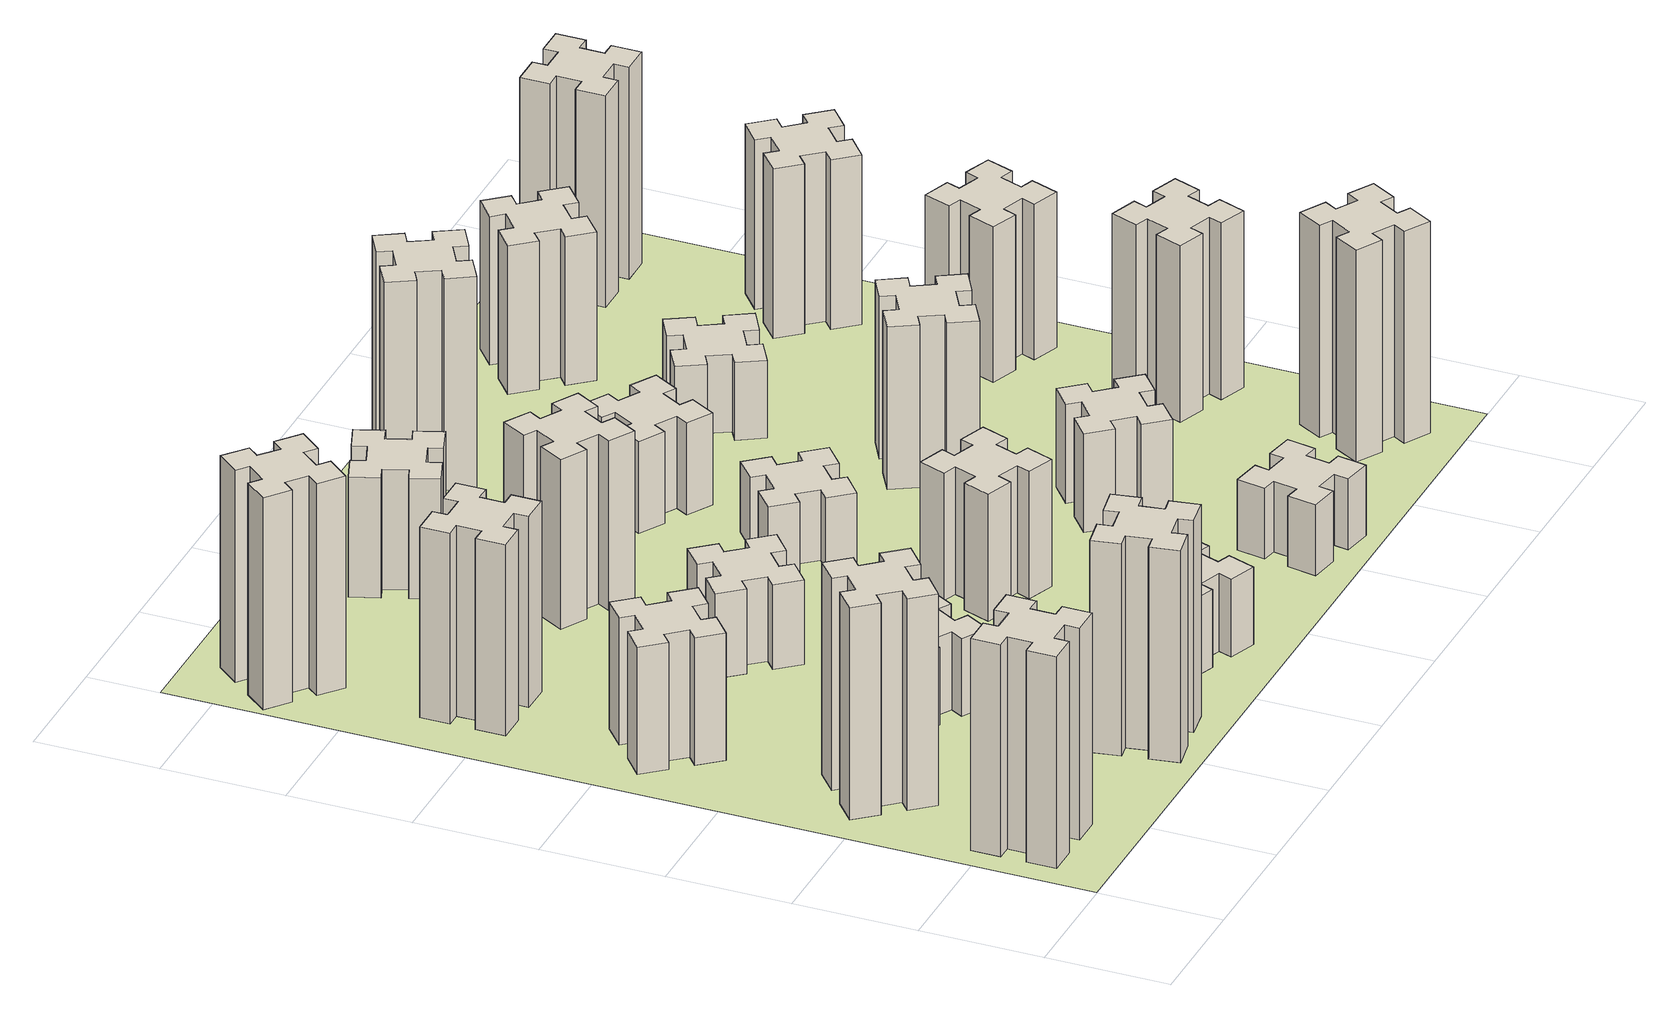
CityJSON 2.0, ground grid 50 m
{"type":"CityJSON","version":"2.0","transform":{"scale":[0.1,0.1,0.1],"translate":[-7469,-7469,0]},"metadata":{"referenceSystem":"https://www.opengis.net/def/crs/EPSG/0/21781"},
"CityObjects":{
"building1":{"type":"Building","attributes":{"class":"1000","function":"1000","usage":"1000","yearOfConstruction":2016,"roofType":"1000","measuredHeight":90,"storeysAboveGround":30,"storeysBelowGround":0},"geometry":[{"type":"Solid","lod":"1","boundaries":[[[[0,1,2,3,4,5,6,7,8,9,10,11,12,13,14,15,16,17,18,19]],[[17,16,20,21]],[[16,15,22,20]],[[15,14,23,22]],[[14,13,24,23]],[[13,12,25,24]],[[12,11,26,25]],[[11,10,27,26]],[[10,9,28,27]],[[9,8,29,28]],[[8,7,30,29]],[[7,6,31,30]],[[6,5,32,31]],[[5,4,33,32]],[[4,3,34,33]],[[3,2,35,34]],[[2,1,36,35]],[[1,0,37,36]],[[0,19,38,37]],[[19,18,39,38]],[[18,17,21,39]],[[24,25,26,27,28,29,30,31,32,33,34,35,36,37,38,39,21,20,22,23]]]]}]},
"building2":{"type":"Building","attributes":{"class":"1000","function":"1000","usage":"1000","yearOfConstruction":2016,"roofType":"1000","measuredHeight":90,"storeysAboveGround":30,"storeysBelowGround":0},"geometry":[{"type":"Solid","lod":"1","boundaries":[[[[40,41,42,43,44,45,46,47,48,49,50,51,52,53,54,55,56,57,58,59]],[[57,56,60,61]],[[56,55,62,60]],[[55,54,63,62]],[[54,53,64,63]],[[53,52,65,64]],[[52,51,66,65]],[[51,50,67,66]],[[50,49,68,67]],[[49,48,69,68]],[[48,47,70,69]],[[47,46,71,70]],[[46,45,72,71]],[[45,44,73,72]],[[44,43,74,73]],[[43,42,75,74]],[[42,41,76,75]],[[41,40,77,76]],[[40,59,78,77]],[[59,58,79,78]],[[58,57,61,79]],[[64,65,66,67,68,69,70,71,72,73,74,75,76,77,78,79,61,60,62,63]]]]}]},
"building3":{"type":"Building","attributes":{"class":"1000","function":"1000","usage":"1000","yearOfConstruction":2016,"roofType":"1000","measuredHeight":54,"storeysAboveGround":30,"storeysBelowGround":0},"geometry":[{"type":"Solid","lod":"1","boundaries":[[[[80,81,82,83,84,85,86,87,88,89,90,91,92,93,94,95,96,97,98,99]],[[97,96,100,101]],[[96,95,102,100]],[[95,94,103,102]],[[94,93,104,103]],[[93,92,105,104]],[[92,91,106,105]],[[91,90,107,106]],[[90,89,108,107]],[[89,88,109,108]],[[88,87,110,109]],[[87,86,111,110]],[[86,85,112,111]],[[85,84,113,112]],[[84,83,114,113]],[[83,82,115,114]],[[82,81,116,115]],[[81,80,117,116]],[[80,99,118,117]],[[99,98,119,118]],[[98,97,101,119]],[[104,105,106,107,108,109,110,111,112,113,114,115,116,117,118,119,101,100,102,103]]]]}]},
"building4":{"type":"Building","attributes":{"class":"1000","function":"1000","usage":"1000","yearOfConstruction":2016,"roofType":"1000","measuredHeight":81,"storeysAboveGround":30,"storeysBelowGround":0},"geometry":[{"type":"Solid","lod":"1","boundaries":[[[[120,121,122,123,124,125,126,127,128,129,130,131,132,133,134,135,136,137,138,139]],[[137,136,140,141]],[[136,135,142,140]],[[135,134,143,142]],[[134,133,144,143]],[[133,132,145,144]],[[132,131,146,145]],[[131,130,147,146]],[[130,129,148,147]],[[129,128,149,148]],[[128,127,150,149]],[[127,126,151,150]],[[126,125,152,151]],[[125,124,153,152]],[[124,123,154,153]],[[123,122,155,154]],[[122,121,156,155]],[[121,120,157,156]],[[120,139,158,157]],[[139,138,159,158]],[[138,137,141,159]],[[144,145,146,147,148,149,150,151,152,153,154,155,156,157,158,159,141,140,142,143]]]]}]},
"building5":{"type":"Building","attributes":{"class":"1000","function":"1000","usage":"1000","yearOfConstruction":2016,"roofType":"1000","measuredHeight":90,"storeysAboveGround":30,"storeysBelowGround":0},"geometry":[{"type":"Solid","lod":"1","boundaries":[[[[160,161,162,163,164,165,166,167,168,169,170,171,172,173,174,175,176,177,178,179]],[[177,176,180,181]],[[176,175,182,180]],[[175,174,183,182]],[[174,173,184,183]],[[173,172,185,184]],[[172,171,186,185]],[[171,170,187,186]],[[170,169,188,187]],[[169,168,189,188]],[[168,167,190,189]],[[167,166,191,190]],[[166,165,192,191]],[[165,164,193,192]],[[164,163,194,193]],[[163,162,195,194]],[[162,161,196,195]],[[161,160,197,196]],[[160,179,198,197]],[[179,178,199,198]],[[178,177,181,199]],[[184,185,186,187,188,189,190,191,192,193,194,195,196,197,198,199,181,180,182,183]]]]}]},
"building6":{"type":"Building","attributes":{"class":"1000","function":"1000","usage":"1000","yearOfConstruction":2016,"roofType":"1000","measuredHeight":90,"storeysAboveGround":30,"storeysBelowGround":0},"geometry":[{"type":"Solid","lod":"1","boundaries":[[[[200,201,202,203,204,205,206,207,208,209,210,211,212,213,214,215,216,217,218,219]],[[217,216,220,221]],[[216,215,222,220]],[[215,214,223,222]],[[214,213,224,223]],[[213,212,225,224]],[[212,211,226,225]],[[211,210,227,226]],[[210,209,228,227]],[[209,208,229,228]],[[208,207,230,229]],[[207,206,231,230]],[[206,205,232,231]],[[205,204,233,232]],[[204,203,234,233]],[[203,202,235,234]],[[202,201,236,235]],[[201,200,237,236]],[[200,219,238,237]],[[219,218,239,238]],[[218,217,221,239]],[[224,225,226,227,228,229,230,231,232,233,234,235,236,237,238,239,221,220,222,223]]]]}]},
"building7":{"type":"Building","attributes":{"class":"1000","function":"1000","usage":"1000","yearOfConstruction":2016,"roofType":"1000","measuredHeight":33,"storeysAboveGround":30,"storeysBelowGround":0},"geometry":[{"type":"Solid","lod":"1","boundaries":[[[[240,241,242,243,244,245,246,247,248,249,250,251,252,253,254,255,256,257,258,259]],[[257,256,260,261]],[[256,255,262,260]],[[255,254,263,262]],[[254,253,264,263]],[[253,252,265,264]],[[252,251,266,265]],[[251,250,267,266]],[[250,249,268,267]],[[249,248,269,268]],[[248,247,270,269]],[[247,246,271,270]],[[246,245,272,271]],[[245,244,273,272]],[[244,243,274,273]],[[243,242,275,274]],[[242,241,276,275]],[[241,240,277,276]],[[240,259,278,277]],[[259,258,279,278]],[[258,257,261,279]],[[264,265,266,267,268,269,270,271,272,273,274,275,276,277,278,279,261,260,262,263]]]]}]},
"building8":{"type":"Building","attributes":{"class":"1000","function":"1000","usage":"1000","yearOfConstruction":2016,"roofType":"1000","measuredHeight":36,"storeysAboveGround":30,"storeysBelowGround":0},"geometry":[{"type":"Solid","lod":"1","boundaries":[[[[280,281,282,283,284,285,286,287,288,289,290,291,292,293,294,295,296,297,298,299]],[[297,296,300,301]],[[296,295,302,300]],[[295,294,303,302]],[[294,293,304,303]],[[293,292,305,304]],[[292,291,306,305]],[[291,290,307,306]],[[290,289,308,307]],[[289,288,309,308]],[[288,287,310,309]],[[287,286,311,310]],[[286,285,312,311]],[[285,284,313,312]],[[284,283,314,313]],[[283,282,315,314]],[[282,281,316,315]],[[281,280,317,316]],[[280,299,318,317]],[[299,298,319,318]],[[298,297,301,319]],[[304,305,306,307,308,309,310,311,312,313,314,315,316,317,318,319,301,300,302,303]]]]}]},
"building9":{"type":"Building","attributes":{"class":"1000","function":"1000","usage":"1000","yearOfConstruction":2016,"roofType":"1000","measuredHeight":33,"storeysAboveGround":30,"storeysBelowGround":0},"geometry":[{"type":"Solid","lod":"1","boundaries":[[[[320,321,322,323,324,325,326,327,328,329,330,331,332,333,334,335,336,337,338,339]],[[337,336,340,341]],[[336,335,342,340]],[[335,334,343,342]],[[334,333,344,343]],[[333,332,345,344]],[[332,331,346,345]],[[331,330,347,346]],[[330,329,348,347]],[[329,328,349,348]],[[328,327,350,349]],[[327,326,351,350]],[[326,325,352,351]],[[325,324,353,352]],[[324,323,354,353]],[[323,322,355,354]],[[322,321,356,355]],[[321,320,357,356]],[[320,339,358,357]],[[339,338,359,358]],[[338,337,341,359]],[[344,345,346,347,348,349,350,351,352,353,354,355,356,357,358,359,341,340,342,343]]]]}]},
"building10":{"type":"Building","attributes":{"class":"1000","function":"1000","usage":"1000","yearOfConstruction":2016,"roofType":"1000","measuredHeight":72,"storeysAboveGround":30,"storeysBelowGround":0},"geometry":[{"type":"Solid","lod":"1","boundaries":[[[[360,361,362,363,364,365,366,367,368,369,370,371,372,373,374,375,376,377,378,379]],[[377,376,380,381]],[[376,375,382,380]],[[375,374,383,382]],[[374,373,384,383]],[[373,372,385,384]],[[372,371,386,385]],[[371,370,387,386]],[[370,369,388,387]],[[369,368,389,388]],[[368,367,390,389]],[[367,366,391,390]],[[366,365,392,391]],[[365,364,393,392]],[[364,363,394,393]],[[363,362,395,394]],[[362,361,396,395]],[[361,360,397,396]],[[360,379,398,397]],[[379,378,399,398]],[[378,377,381,399]],[[384,385,386,387,388,389,390,391,392,393,394,395,396,397,398,399,381,380,382,383]]]]}]},
"building11":{"type":"Building","attributes":{"class":"1000","function":"1000","usage":"1000","yearOfConstruction":2016,"roofType":"1000","measuredHeight":51,"storeysAboveGround":30,"storeysBelowGround":0},"geometry":[{"type":"Solid","lod":"1","boundaries":[[[[400,401,402,403,404,405,406,407,408,409,410,411,412,413,414,415,416,417,418,419]],[[417,416,420,421]],[[416,415,422,420]],[[415,414,423,422]],[[414,413,424,423]],[[413,412,425,424]],[[412,411,426,425]],[[411,410,427,426]],[[410,409,428,427]],[[409,408,429,428]],[[408,407,430,429]],[[407,406,431,430]],[[406,405,432,431]],[[405,404,433,432]],[[404,403,434,433]],[[403,402,435,434]],[[402,401,436,435]],[[401,400,437,436]],[[400,419,438,437]],[[419,418,439,438]],[[418,417,421,439]],[[424,425,426,427,428,429,430,431,432,433,434,435,436,437,438,439,421,420,422,423]]]]}]},
"building12":{"type":"Building","attributes":{"class":"1000","function":"1000","usage":"1000","yearOfConstruction":2016,"roofType":"1000","measuredHeight":54,"storeysAboveGround":30,"storeysBelowGround":0},"geometry":[{"type":"Solid","lod":"1","boundaries":[[[[440,441,442,443,444,445,446,447,448,449,450,451,452,453,454,455,456,457,458,459]],[[457,456,460,461]],[[456,455,462,460]],[[455,454,463,462]],[[454,453,464,463]],[[453,452,465,464]],[[452,451,466,465]],[[451,450,467,466]],[[450,449,468,467]],[[449,448,469,468]],[[448,447,470,469]],[[447,446,471,470]],[[446,445,472,471]],[[445,444,473,472]],[[444,443,474,473]],[[443,442,475,474]],[[442,441,476,475]],[[441,440,477,476]],[[440,459,478,477]],[[459,458,479,478]],[[458,457,461,479]],[[464,465,466,467,468,469,470,471,472,473,474,475,476,477,478,479,461,460,462,463]]]]}]},
"building13":{"type":"Building","attributes":{"class":"1000","function":"1000","usage":"1000","yearOfConstruction":2016,"roofType":"1000","measuredHeight":30,"storeysAboveGround":30,"storeysBelowGround":0},"geometry":[{"type":"Solid","lod":"1","boundaries":[[[[480,481,482,483,484,485,486,487,488,489,490,491,492,493,494,495,496,497,498,499]],[[497,496,500,501]],[[496,495,502,500]],[[495,494,503,502]],[[494,493,504,503]],[[493,492,505,504]],[[492,491,506,505]],[[491,490,507,506]],[[490,489,508,507]],[[489,488,509,508]],[[488,487,510,509]],[[487,486,511,510]],[[486,485,512,511]],[[485,484,513,512]],[[484,483,514,513]],[[483,482,515,514]],[[482,481,516,515]],[[481,480,517,516]],[[480,499,518,517]],[[499,498,519,518]],[[498,497,501,519]],[[504,505,506,507,508,509,510,511,512,513,514,515,516,517,518,519,501,500,502,503]]]]}]},
"building14":{"type":"Building","attributes":{"class":"1000","function":"1000","usage":"1000","yearOfConstruction":2016,"roofType":"1000","measuredHeight":30,"storeysAboveGround":30,"storeysBelowGround":0},"geometry":[{"type":"Solid","lod":"1","boundaries":[[[[520,521,522,523,524,525,526,527,528,529,530,531,532,533,534,535,536,537,538,539]],[[537,536,540,541]],[[536,535,542,540]],[[535,534,543,542]],[[534,533,544,543]],[[533,532,545,544]],[[532,531,546,545]],[[531,530,547,546]],[[530,529,548,547]],[[529,528,549,548]],[[528,527,550,549]],[[527,526,551,550]],[[526,525,552,551]],[[525,524,553,552]],[[524,523,554,553]],[[523,522,555,554]],[[522,521,556,555]],[[521,520,557,556]],[[520,539,558,557]],[[539,538,559,558]],[[538,537,541,559]],[[544,545,546,547,548,549,550,551,552,553,554,555,556,557,558,559,541,540,542,543]]]]}]},
"building15":{"type":"Building","attributes":{"class":"1000","function":"1000","usage":"1000","yearOfConstruction":2016,"roofType":"1000","measuredHeight":39,"storeysAboveGround":30,"storeysBelowGround":0},"geometry":[{"type":"Solid","lod":"1","boundaries":[[[[560,561,562,563,564,565,566,567,568,569,570,571,572,573,574,575,576,577,578,579]],[[577,576,580,581]],[[576,575,582,580]],[[575,574,583,582]],[[574,573,584,583]],[[573,572,585,584]],[[572,571,586,585]],[[571,570,587,586]],[[570,569,588,587]],[[569,568,589,588]],[[568,567,590,589]],[[567,566,591,590]],[[566,565,592,591]],[[565,564,593,592]],[[564,563,594,593]],[[563,562,595,594]],[[562,561,596,595]],[[561,560,597,596]],[[560,579,598,597]],[[579,578,599,598]],[[578,577,581,599]],[[584,585,586,587,588,589,590,591,592,593,594,595,596,597,598,599,581,580,582,583]]]]}]},
"building16":{"type":"Building","attributes":{"class":"1000","function":"1000","usage":"1000","yearOfConstruction":2016,"roofType":"1000","measuredHeight":90,"storeysAboveGround":30,"storeysBelowGround":0},"geometry":[{"type":"Solid","lod":"1","boundaries":[[[[600,601,602,603,604,605,606,607,608,609,610,611,612,613,614,615,616,617,618,619]],[[617,616,620,621]],[[616,615,622,620]],[[615,614,623,622]],[[614,613,624,623]],[[613,612,625,624]],[[612,611,626,625]],[[611,610,627,626]],[[610,609,628,627]],[[609,608,629,628]],[[608,607,630,629]],[[607,606,631,630]],[[606,605,632,631]],[[605,604,633,632]],[[604,603,634,633]],[[603,602,635,634]],[[602,601,636,635]],[[601,600,637,636]],[[600,619,638,637]],[[619,618,639,638]],[[618,617,621,639]],[[624,625,626,627,628,629,630,631,632,633,634,635,636,637,638,639,621,620,622,623]]]]}]},
"building17":{"type":"Building","attributes":{"class":"1000","function":"1000","usage":"1000","yearOfConstruction":2016,"roofType":"1000","measuredHeight":42,"storeysAboveGround":30,"storeysBelowGround":0},"geometry":[{"type":"Solid","lod":"1","boundaries":[[[[640,641,642,643,644,645,646,647,648,649,650,651,652,653,654,655,656,657,658,659]],[[657,656,660,661]],[[656,655,662,660]],[[655,654,663,662]],[[654,653,664,663]],[[653,652,665,664]],[[652,651,666,665]],[[651,650,667,666]],[[650,649,668,667]],[[649,648,669,668]],[[648,647,670,669]],[[647,646,671,670]],[[646,645,672,671]],[[645,644,673,672]],[[644,643,674,673]],[[643,642,675,674]],[[642,641,676,675]],[[641,640,677,676]],[[640,659,678,677]],[[659,658,679,678]],[[658,657,661,679]],[[664,665,666,667,668,669,670,671,672,673,674,675,676,677,678,679,661,660,662,663]]]]}]},
"building18":{"type":"Building","attributes":{"class":"1000","function":"1000","usage":"1000","yearOfConstruction":2016,"roofType":"1000","measuredHeight":69,"storeysAboveGround":30,"storeysBelowGround":0},"geometry":[{"type":"Solid","lod":"1","boundaries":[[[[680,681,682,683,684,685,686,687,688,689,690,691,692,693,694,695,696,697,698,699]],[[697,696,700,701]],[[696,695,702,700]],[[695,694,703,702]],[[694,693,704,703]],[[693,692,705,704]],[[692,691,706,705]],[[691,690,707,706]],[[690,689,708,707]],[[689,688,709,708]],[[688,687,710,709]],[[687,686,711,710]],[[686,685,712,711]],[[685,684,713,712]],[[684,683,714,713]],[[683,682,715,714]],[[682,681,716,715]],[[681,680,717,716]],[[680,699,718,717]],[[699,698,719,718]],[[698,697,701,719]],[[704,705,706,707,708,709,710,711,712,713,714,715,716,717,718,719,701,700,702,703]]]]}]},
"building19":{"type":"Building","attributes":{"class":"1000","function":"1000","usage":"1000","yearOfConstruction":2016,"roofType":"1000","measuredHeight":33,"storeysAboveGround":30,"storeysBelowGround":0},"geometry":[{"type":"Solid","lod":"1","boundaries":[[[[720,721,722,723,724,725,726,727,728,729,730,731,732,733,734,735,736,737,738,739]],[[737,736,740,741]],[[736,735,742,740]],[[735,734,743,742]],[[734,733,744,743]],[[733,732,745,744]],[[732,731,746,745]],[[731,730,747,746]],[[730,729,748,747]],[[729,728,749,748]],[[728,727,750,749]],[[727,726,751,750]],[[726,725,752,751]],[[725,724,753,752]],[[724,723,754,753]],[[723,722,755,754]],[[722,721,756,755]],[[721,720,757,756]],[[720,739,758,757]],[[739,738,759,758]],[[738,737,741,759]],[[744,745,746,747,748,749,750,751,752,753,754,755,756,757,758,759,741,740,742,743]]]]}]},
"building20":{"type":"Building","attributes":{"class":"1000","function":"1000","usage":"1000","yearOfConstruction":2016,"roofType":"1000","measuredHeight":90,"storeysAboveGround":30,"storeysBelowGround":0},"geometry":[{"type":"Solid","lod":"1","boundaries":[[[[760,761,762,763,764,765,766,767,768,769,770,771,772,773,774,775,776,777,778,779]],[[777,776,780,781]],[[776,775,782,780]],[[775,774,783,782]],[[774,773,784,783]],[[773,772,785,784]],[[772,771,786,785]],[[771,770,787,786]],[[770,769,788,787]],[[769,768,789,788]],[[768,767,790,789]],[[767,766,791,790]],[[766,765,792,791]],[[765,764,793,792]],[[764,763,794,793]],[[763,762,795,794]],[[762,761,796,795]],[[761,760,797,796]],[[760,779,798,797]],[[779,778,799,798]],[[778,777,781,799]],[[784,785,786,787,788,789,790,791,792,793,794,795,796,797,798,799,781,780,782,783]]]]}]},
"building21":{"type":"Building","attributes":{"class":"1000","function":"1000","usage":"1000","yearOfConstruction":2016,"roofType":"1000","measuredHeight":63,"storeysAboveGround":30,"storeysBelowGround":0},"geometry":[{"type":"Solid","lod":"1","boundaries":[[[[800,801,802,803,804,805,806,807,808,809,810,811,812,813,814,815,816,817,818,819]],[[817,816,820,821]],[[816,815,822,820]],[[815,814,823,822]],[[814,813,824,823]],[[813,812,825,824]],[[812,811,826,825]],[[811,810,827,826]],[[810,809,828,827]],[[809,808,829,828]],[[808,807,830,829]],[[807,806,831,830]],[[806,805,832,831]],[[805,804,833,832]],[[804,803,834,833]],[[803,802,835,834]],[[802,801,836,835]],[[801,800,837,836]],[[800,819,838,837]],[[819,818,839,838]],[[818,817,821,839]],[[824,825,826,827,828,829,830,831,832,833,834,835,836,837,838,839,821,820,822,823]]]]}]},
"building22":{"type":"Building","attributes":{"class":"1000","function":"1000","usage":"1000","yearOfConstruction":2016,"roofType":"1000","measuredHeight":75,"storeysAboveGround":30,"storeysBelowGround":0},"geometry":[{"type":"Solid","lod":"1","boundaries":[[[[840,841,842,843,844,845,846,847,848,849,850,851,852,853,854,855,856,857,858,859]],[[857,856,860,861]],[[856,855,862,860]],[[855,854,863,862]],[[854,853,864,863]],[[853,852,865,864]],[[852,851,866,865]],[[851,850,867,866]],[[850,849,868,867]],[[849,848,869,868]],[[848,847,870,869]],[[847,846,871,870]],[[846,845,872,871]],[[845,844,873,872]],[[844,843,874,873]],[[843,842,875,874]],[[842,841,876,875]],[[841,840,877,876]],[[840,859,878,877]],[[859,858,879,878]],[[858,857,861,879]],[[864,865,866,867,868,869,870,871,872,873,874,875,876,877,878,879,861,860,862,863]]]]}]},
"building23":{"type":"Building","attributes":{"class":"1000","function":"1000","usage":"1000","yearOfConstruction":2016,"roofType":"1000","measuredHeight":66,"storeysAboveGround":30,"storeysBelowGround":0},"geometry":[{"type":"Solid","lod":"1","boundaries":[[[[880,881,882,883,884,885,886,887,888,889,890,891,892,893,894,895,896,897,898,899]],[[897,896,900,901]],[[896,895,902,900]],[[895,894,903,902]],[[894,893,904,903]],[[893,892,905,904]],[[892,891,906,905]],[[891,890,907,906]],[[890,889,908,907]],[[889,888,909,908]],[[888,887,910,909]],[[887,886,911,910]],[[886,885,912,911]],[[885,884,913,912]],[[884,883,914,913]],[[883,882,915,914]],[[882,881,916,915]],[[881,880,917,916]],[[880,899,918,917]],[[899,898,919,918]],[[898,897,901,919]],[[904,905,906,907,908,909,910,911,912,913,914,915,916,917,918,919,901,900,902,903]]]]}]},
"building24":{"type":"Building","attributes":{"class":"1000","function":"1000","usage":"1000","yearOfConstruction":2016,"roofType":"1000","measuredHeight":72,"storeysAboveGround":30,"storeysBelowGround":0},"geometry":[{"type":"Solid","lod":"1","boundaries":[[[[920,921,922,923,924,925,926,927,928,929,930,931,932,933,934,935,936,937,938,939]],[[937,936,940,941]],[[936,935,942,940]],[[935,934,943,942]],[[934,933,944,943]],[[933,932,945,944]],[[932,931,946,945]],[[931,930,947,946]],[[930,929,948,947]],[[929,928,949,948]],[[928,927,950,949]],[[927,926,951,950]],[[926,925,952,951]],[[925,924,953,952]],[[924,923,954,953]],[[923,922,955,954]],[[922,921,956,955]],[[921,920,957,956]],[[920,939,958,957]],[[939,938,959,958]],[[938,937,941,959]],[[944,945,946,947,948,949,950,951,952,953,954,955,956,957,958,959,941,940,942,943]]]]}]},
"building25":{"type":"Building","attributes":{"class":"1000","function":"1000","usage":"1000","yearOfConstruction":2016,"roofType":"1000","measuredHeight":90,"storeysAboveGround":30,"storeysBelowGround":0},"geometry":[{"type":"Solid","lod":"1","boundaries":[[[[960,961,962,963,964,965,966,967,968,969,970,971,972,973,974,975,976,977,978,979]],[[977,976,980,981]],[[976,975,982,980]],[[975,974,983,982]],[[974,973,984,983]],[[973,972,985,984]],[[972,971,986,985]],[[971,970,987,986]],[[970,969,988,987]],[[969,968,989,988]],[[968,967,990,989]],[[967,966,991,990]],[[966,965,992,991]],[[965,964,993,992]],[[964,963,994,993]],[[963,962,995,994]],[[962,961,996,995]],[[961,960,997,996]],[[960,979,998,997]],[[979,978,999,998]],[[978,977,981,999]],[[984,985,986,987,988,989,990,991,992,993,994,995,996,997,998,999,981,980,982,983]]]]}]},
"landuse1":{"type":"LandUse","attributes":{"name":"plot1","function":"1010"},"geometry":[{"type":"MultiSurface","lod":"1","boundaries":[[[1000,1001,1002,1003]]]}]}
},
"vertices":[
[165,425,0],[165,325,0],[105,325,0],[105,205,0],[225,205,0],[225,265,0],[325,265,0],[325,205,0],[445,205,0],[445,325,0],[385,325,0],[385,425,0],[445,425,0],[445,545,0],[325,545,0],[325,485,0],[225,485,0],[225,545,0],[105,545,0],[105,425,0],[225,485,900],[225,545,900],[325,485,900],[325,545,900],[445,545,900],[445,425,900],[385,425,900],[385,325,900],[445,325,900],[445,205,900],[325,205,900],[325,265,900],[225,265,900],[225,205,900],[105,205,900],[105,325,900],[165,325,900],[165,425,900],[105,425,900],[105,545,900],
[492,1048,0],[427,1124,0],[473,1163,0],[396,1255,0],[304,1178,0],[343,1132,0],[266,1067,0],[228,1113,0],[136,1036,0],[213,944,0],[259,983,0],[323,906,0],[277,868,0],[354,776,0],[446,853,0],[408,899,0],[484,963,0],[523,917,0],[615,994,0],[538,1086,0],[484,963,900],[523,917,900],[408,899,900],[446,853,900],[354,776,900],[277,868,900],[323,906,900],[259,983,900],[213,944,900],[136,1036,900],[228,1113,900],[266,1067,900],[343,1132,900],[304,1178,900],[396,1255,900],[473,1163,900],[427,1124,900],[492,1048,900],[538,1086,900],[615,994,900],
[492,1888,0],[427,1964,0],[473,2003,0],[396,2095,0],[304,2018,0],[343,1972,0],[266,1907,0],[228,1953,0],[136,1876,0],[213,1784,0],[259,1823,0],[323,1746,0],[277,1708,0],[354,1616,0],[446,1693,0],[408,1739,0],[484,1803,0],[523,1757,0],[615,1834,0],[538,1926,0],[484,1803,540],[523,1757,540],[408,1739,540],[446,1693,540],[354,1616,540],[277,1708,540],[323,1746,540],[259,1823,540],[213,1784,540],[136,1876,540],[228,1953,540],[266,1907,540],[343,1972,540],[304,2018,540],[396,2095,540],[473,2003,540],[427,1964,540],[492,1888,540],[538,1926,540],[615,1834,540],
[485,2545,0],[485,2645,0],[545,2645,0],[545,2765,0],[425,2765,0],[425,2705,0],[325,2705,0],[325,2765,0],[205,2765,0],[205,2645,0],[265,2645,0],[265,2545,0],[205,2545,0],[205,2425,0],[325,2425,0],[325,2485,0],[425,2485,0],[425,2425,0],[545,2425,0],[545,2545,0],[425,2485,810],[425,2425,810],[325,2485,810],[325,2425,810],[205,2425,810],[205,2545,810],[265,2545,810],[265,2645,810],[205,2645,810],[205,2765,810],[325,2765,810],[325,2705,810],[425,2705,810],[425,2765,810],[545,2765,810],[545,2645,810],[485,2645,810],[485,2545,810],[545,2545,810],[545,2425,810],
[1085,158,0],[1184,176,0],[1194,117,0],[1312,137,0],[1291,256,0],[1232,245,0],[1215,344,0],[1274,354,0],[1253,472,0],[1135,451,0],[1145,392,0],[1047,375,0],[1037,434,0],[918,413,0],[939,295,0],[998,305,0],[1016,207,0],[957,197,0],[977,78,0],[1096,99,0],[1016,207,900],[957,197,900],[998,305,900],[939,295,900],[918,413,900],[1037,434,900],[1047,375,900],[1145,392,900],[1135,451,900],[1253,472,900],[1274,354,900],[1215,344,900],[1232,245,900],[1291,256,900],[1312,137,900],[1194,117,900],[1184,176,900],[1085,158,900],[1096,99,900],[977,78,900],
[166,3283,0],[243,3219,0],[204,3173,0],[296,3096,0],[373,3188,0],[327,3226,0],[392,3303,0],[438,3264,0],[515,3356,0],[423,3433,0],[384,3387,0],[308,3452,0],[346,3498,0],[254,3575,0],[177,3483,0],[223,3444,0],[159,3368,0],[113,3406,0],[36,3314,0],[128,3237,0],[159,3368,900],[113,3406,900],[223,3444,900],[177,3483,900],[254,3575,900],[346,3498,900],[308,3452,900],[384,3387,900],[423,3433,900],[515,3356,900],[438,3264,900],[392,3303,900],[327,3226,900],[373,3188,900],[296,3096,900],[204,3173,900],[243,3219,900],[166,3283,900],[128,3237,900],[36,3314,900],
[1086,1017,0],[1136,1104,0],[1188,1074,0],[1248,1178,0],[1144,1238,0],[1114,1186,0],[1027,1236,0],[1057,1288,0],[953,1348,0],[893,1244,0],[945,1214,0],[895,1127,0],[843,1157,0],[783,1053,0],[887,993,0],[917,1045,0],[1004,995,0],[974,943,0],[1078,883,0],[1138,987,0],[1004,995,330],[974,943,330],[917,1045,330],[887,993,330],[783,1053,330],[843,1157,330],[895,1127,330],[945,1214,330],[893,1244,330],[953,1348,330],[1057,1288,330],[1027,1236,330],[1114,1186,330],[1144,1238,330],[1248,1178,330],[1188,1074,330],[1136,1104,330],[1086,1017,330],[1138,987,330],[1078,883,330],
[1083,1972,0],[1006,1907,0],[968,1953,0],[876,1876,0],[953,1784,0],[999,1823,0],[1063,1746,0],[1017,1708,0],[1094,1616,0],[1186,1693,0],[1148,1739,0],[1224,1803,0],[1263,1757,0],[1355,1834,0],[1278,1926,0],[1232,1888,0],[1167,1964,0],[1213,2003,0],[1136,2095,0],[1044,2018,0],[1167,1964,360],[1213,2003,360],[1232,1888,360],[1278,1926,360],[1355,1834,360],[1263,1757,360],[1224,1803,360],[1148,1739,360],[1186,1693,360],[1094,1616,360],[1017,1708,360],[1063,1746,360],[999,1823,360],[953,1784,360],[876,1876,360],[968,1953,360],[1006,1907,360],[1083,1972,360],[1044,2018,360],[1136,2095,360],
[1669,460,0],[1635,366,0],[1579,387,0],[1537,274,0],[1650,233,0],[1671,289,0],[1765,255,0],[1744,199,0],[1857,157,0],[1898,270,0],[1842,291,0],[1876,385,0],[1932,364,0],[1973,477,0],[1860,518,0],[1840,462,0],[1746,496,0],[1767,552,0],[1654,593,0],[1613,480,0],[1746,496,330],[1767,552,330],[1840,462,330],[1860,518,330],[1973,477,330],[1932,364,330],[1876,385,330],[1842,291,330],[1898,270,330],[1857,157,330],[1744,199,330],[1765,255,330],[1671,289,330],[1650,233,330],[1537,274,330],[1579,387,330],[1635,366,330],[1669,460,330],[1613,480,330],[1654,593,330],
[1314,2666,0],[1227,2716,0],[1257,2768,0],[1153,2828,0],[1093,2724,0],[1145,2694,0],[1095,2607,0],[1043,2637,0],[983,2533,0],[1087,2473,0],[1117,2525,0],[1204,2475,0],[1174,2423,0],[1278,2363,0],[1338,2467,0],[1286,2497,0],[1336,2584,0],[1388,2554,0],[1448,2658,0],[1344,2718,0],[1336,2584,720],[1388,2554,720],[1286,2497,720],[1338,2467,720],[1278,2363,720],[1174,2423,720],[1204,2475,720],[1117,2525,720],[1087,2473,720],[983,2533,720],[1043,2637,720],[1095,2607,720],[1145,2694,720],[1093,2724,720],[1153,2828,720],[1257,2768,720],[1227,2716,720],[1314,2666,720],[1344,2718,720],[1448,2658,720],
[1125,3356,0],[1031,3322,0],[1010,3378,0],[897,3337,0],[939,3224,0],[995,3245,0],[1029,3151,0],[973,3130,0],[1014,3017,0],[1127,3059,0],[1106,3115,0],[1200,3149,0],[1220,3093,0],[1333,3134,0],[1292,3247,0],[1236,3226,0],[1202,3320,0],[1258,3340,0],[1217,3453,0],[1104,3412,0],[1202,3320,510],[1258,3340,510],[1236,3226,510],[1292,3247,510],[1333,3134,510],[1220,3093,510],[1200,3149,510],[1106,3115,510],[1127,3059,510],[1014,3017,510],[973,3130,510],[1029,3151,510],[995,3245,510],[939,3224,510],[897,3337,510],[1010,3378,510],[1031,3322,510],[1125,3356,510],[1104,3412,510],[1217,3453,510],
[1769,1300,0],[1735,1206,0],[1679,1227,0],[1637,1114,0],[1750,1073,0],[1771,1129,0],[1865,1095,0],[1844,1039,0],[1957,997,0],[1998,1110,0],[1942,1131,0],[1976,1225,0],[2032,1204,0],[2073,1317,0],[1960,1358,0],[1940,1302,0],[1846,1336,0],[1867,1392,0],[1754,1433,0],[1713,1320,0],[1846,1336,540],[1867,1392,540],[1940,1302,540],[1960,1358,540],[2073,1317,540],[2032,1204,540],[1976,1225,540],[1942,1131,540],[1998,1110,540],[1957,997,540],[1844,1039,540],[1865,1095,540],[1771,1129,540],[1750,1073,540],[1637,1114,540],[1679,1227,540],[1735,1206,540],[1769,1300,540],[1713,1320,540],[1754,1433,540],
[1972,1988,0],[1907,2064,0],[1953,2103,0],[1876,2195,0],[1784,2118,0],[1823,2072,0],[1746,2007,0],[1708,2053,0],[1616,1976,0],[1693,1884,0],[1739,1923,0],[1803,1846,0],[1757,1808,0],[1834,1716,0],[1926,1793,0],[1888,1839,0],[1964,1903,0],[2003,1857,0],[2095,1934,0],[2018,2026,0],[1964,1903,300],[2003,1857,300],[1888,1839,300],[1926,1793,300],[1834,1716,300],[1757,1808,300],[1803,1846,300],[1739,1923,300],[1693,1884,300],[1616,1976,300],[1708,2053,300],[1746,2007,300],[1823,2072,300],[1784,2118,300],[1876,2195,300],[1953,2103,300],[1907,2064,300],[1972,1988,300],[2018,2026,300],[2095,1934,300],
[2496,344,0],[2478,245,0],[2419,256,0],[2398,137,0],[2517,117,0],[2527,176,0],[2625,158,0],[2615,99,0],[2733,78,0],[2754,197,0],[2695,207,0],[2712,305,0],[2771,295,0],[2792,413,0],[2674,434,0],[2664,375,0],[2565,392,0],[2576,451,0],[2457,472,0],[2437,354,0],[2565,392,300],[2576,451,300],[2664,375,300],[2674,434,300],[2792,413,300],[2771,295,300],[2712,305,300],[2695,207,300],[2754,197,300],[2733,78,300],[2615,99,300],[2625,158,300],[2527,176,300],[2517,117,300],[2398,137,300],[2419,256,300],[2478,245,300],[2496,344,300],[2437,354,300],[2457,472,300],
[2026,2497,0],[2076,2584,0],[2128,2554,0],[2188,2658,0],[2084,2718,0],[2054,2666,0],[1967,2716,0],[1997,2768,0],[1893,2828,0],[1833,2724,0],[1885,2694,0],[1835,2607,0],[1783,2637,0],[1723,2533,0],[1827,2473,0],[1857,2525,0],[1944,2475,0],[1914,2423,0],[2018,2363,0],[2078,2467,0],[1944,2475,390],[1914,2423,390],[1857,2525,390],[1827,2473,390],[1723,2533,390],[1783,2637,390],[1835,2607,390],[1885,2694,390],[1833,2724,390],[1893,2828,390],[1997,2768,390],[1967,2716,390],[2054,2666,390],[2084,2718,390],[2188,2658,390],[2128,2554,390],[2076,2584,390],[2026,2497,390],[2078,2467,390],[2018,2363,390],
[1844,3556,0],[1757,3506,0],[1727,3558,0],[1623,3498,0],[1683,3394,0],[1735,3424,0],[1785,3337,0],[1733,3307,0],[1793,3203,0],[1897,3263,0],[1867,3315,0],[1954,3365,0],[1984,3313,0],[2088,3373,0],[2028,3477,0],[1976,3447,0],[1926,3534,0],[1978,3564,0],[1918,3668,0],[1814,3608,0],[1926,3534,900],[1978,3564,900],[1976,3447,900],[2028,3477,900],[2088,3373,900],[1984,3313,900],[1954,3365,900],[1867,3315,900],[1897,3263,900],[1793,3203,900],[1733,3307,900],[1785,3337,900],[1735,3424,900],[1683,3394,900],[1623,3498,900],[1727,3558,900],[1757,3506,900],[1844,3556,900],[1814,3608,900],[1918,3668,900],
[2563,1132,0],[2486,1067,0],[2448,1113,0],[2356,1036,0],[2433,944,0],[2479,983,0],[2543,906,0],[2497,868,0],[2574,776,0],[2666,853,0],[2628,899,0],[2704,963,0],[2743,917,0],[2835,994,0],[2758,1086,0],[2712,1048,0],[2647,1124,0],[2693,1163,0],[2616,1255,0],[2524,1178,0],[2647,1124,420],[2693,1163,420],[2712,1048,420],[2758,1086,420],[2835,994,420],[2743,917,420],[2704,963,420],[2628,899,420],[2666,853,420],[2574,776,420],[2497,868,420],[2543,906,420],[2479,983,420],[2433,944,420],[2356,1036,420],[2448,1113,420],[2486,1067,420],[2563,1132,420],[2524,1178,420],[2616,1255,420],
[2475,1744,0],[2525,1657,0],[2473,1627,0],[2533,1523,0],[2637,1583,0],[2607,1635,0],[2694,1685,0],[2724,1633,0],[2828,1693,0],[2768,1797,0],[2716,1767,0],[2666,1854,0],[2718,1884,0],[2658,1988,0],[2554,1928,0],[2584,1876,0],[2497,1826,0],[2467,1878,0],[2363,1818,0],[2423,1714,0],[2497,1826,690],[2467,1878,690],[2584,1876,690],[2554,1928,690],[2658,1988,690],[2718,1884,690],[2666,1854,690],[2716,1767,690],[2768,1797,690],[2828,1693,690],[2724,1633,690],[2694,1685,690],[2607,1635,690],[2637,1583,690],[2533,1523,690],[2473,1627,690],[2525,1657,690],[2475,1744,690],[2423,1714,690],[2363,1818,690],
[2475,2584,0],[2525,2497,0],[2473,2467,0],[2533,2363,0],[2637,2423,0],[2607,2475,0],[2694,2525,0],[2724,2473,0],[2828,2533,0],[2768,2637,0],[2716,2607,0],[2666,2694,0],[2718,2724,0],[2658,2828,0],[2554,2768,0],[2584,2716,0],[2497,2666,0],[2467,2718,0],[2363,2658,0],[2423,2554,0],[2497,2666,330],[2467,2718,330],[2584,2716,330],[2554,2768,330],[2658,2828,330],[2718,2724,330],[2666,2694,330],[2716,2607,330],[2768,2637,330],[2828,2533,330],[2724,2473,330],[2694,2525,330],[2607,2475,330],[2637,2423,330],[2533,2363,330],[2473,2467,330],[2525,2497,330],[2475,2584,330],[2423,2554,330],[2363,2658,330],
[3534,446,0],[3447,496,0],[3477,548,0],[3373,608,0],[3313,504,0],[3365,474,0],[3315,387,0],[3263,417,0],[3203,313,0],[3307,253,0],[3337,305,0],[3424,255,0],[3394,203,0],[3498,143,0],[3558,247,0],[3506,277,0],[3556,364,0],[3608,334,0],[3668,438,0],[3564,498,0],[3556,364,900],[3608,334,900],[3506,277,900],[3558,247,900],[3498,143,900],[3394,203,900],[3424,255,900],[3337,305,900],[3307,253,900],[3203,313,900],[3263,417,900],[3315,387,900],[3365,474,900],[3313,504,900],[3373,608,900],[3477,548,900],[3447,496,900],[3534,446,900],[3564,498,900],[3668,438,900],
[2812,3368,0],[2747,3444,0],[2793,3483,0],[2716,3575,0],[2624,3498,0],[2663,3452,0],[2586,3387,0],[2548,3433,0],[2456,3356,0],[2533,3264,0],[2579,3303,0],[2643,3226,0],[2597,3188,0],[2674,3096,0],[2766,3173,0],[2728,3219,0],[2804,3283,0],[2843,3237,0],[2935,3314,0],[2858,3406,0],[2804,3283,630],[2843,3237,630],[2728,3219,630],[2766,3173,630],[2674,3096,630],[2597,3188,630],[2643,3226,630],[2579,3303,630],[2533,3264,630],[2456,3356,630],[2548,3433,630],[2586,3387,630],[2663,3452,630],[2624,3498,630],[2716,3575,630],[2793,3483,630],[2747,3444,630],[2812,3368,630],[2858,3406,630],[2935,3314,630],
[3351,1029,0],[3445,995,0],[3424,939,0],[3537,897,0],[3578,1010,0],[3522,1031,0],[3556,1125,0],[3612,1104,0],[3653,1217,0],[3540,1258,0],[3520,1202,0],[3426,1236,0],[3447,1292,0],[3334,1333,0],[3293,1220,0],[3349,1200,0],[3315,1106,0],[3259,1127,0],[3217,1014,0],[3330,973,0],[3315,1106,750],[3259,1127,750],[3349,1200,750],[3293,1220,750],[3334,1333,750],[3447,1292,750],[3426,1236,750],[3520,1202,750],[3540,1258,750],[3653,1217,750],[3612,1104,750],[3556,1125,750],[3522,1031,750],[3578,1010,750],[3537,897,750],[3424,939,750],[3445,995,750],[3351,1029,750],[3330,973,750],[3217,1014,750],
[3520,1942,0],[3426,1976,0],[3447,2032,0],[3334,2073,0],[3293,1960,0],[3349,1940,0],[3315,1846,0],[3259,1867,0],[3217,1754,0],[3330,1713,0],[3351,1769,0],[3445,1735,0],[3424,1679,0],[3537,1637,0],[3578,1750,0],[3522,1771,0],[3556,1865,0],[3612,1844,0],[3653,1957,0],[3540,1998,0],[3556,1865,660],[3612,1844,660],[3522,1771,660],[3578,1750,660],[3537,1637,660],[3424,1679,660],[3445,1735,660],[3351,1769,660],[3330,1713,660],[3217,1754,660],[3259,1867,660],[3315,1846,660],[3349,1940,660],[3293,1960,660],[3334,2073,660],[3447,2032,660],[3426,1976,660],[3520,1942,660],[3540,1998,660],[3653,1957,660],
[3319,2563,0],[3383,2486,0],[3337,2448,0],[3414,2356,0],[3506,2433,0],[3468,2479,0],[3544,2543,0],[3583,2497,0],[3675,2574,0],[3598,2666,0],[3552,2628,0],[3487,2704,0],[3533,2743,0],[3456,2835,0],[3364,2758,0],[3403,2712,0],[3326,2647,0],[3288,2693,0],[3196,2616,0],[3273,2524,0],[3326,2647,720],[3288,2693,720],[3403,2712,720],[3364,2758,720],[3456,2835,720],[3533,2743,720],[3487,2704,720],[3552,2628,720],[3598,2666,720],[3675,2574,720],[3583,2497,720],[3544,2543,720],[3468,2479,720],[3506,2433,720],[3414,2356,720],[3337,2448,720],[3383,2486,720],[3319,2563,720],[3273,2524,720],[3196,2616,720],
[3285,3325,0],[3385,3325,0],[3385,3265,0],[3505,3265,0],[3505,3385,0],[3445,3385,0],[3445,3485,0],[3505,3485,0],[3505,3605,0],[3385,3605,0],[3385,3545,0],[3285,3545,0],[3285,3605,0],[3165,3605,0],[3165,3485,0],[3225,3485,0],[3225,3385,0],[3165,3385,0],[3165,3265,0],[3285,3265,0],[3225,3385,900],[3165,3385,900],[3225,3485,900],[3165,3485,900],[3165,3605,900],[3285,3605,900],[3285,3545,900],[3385,3545,900],[3385,3605,900],[3505,3605,900],[3505,3485,900],[3445,3485,900],[3445,3385,900],[3505,3385,900],[3505,3265,900],[3385,3265,900],[3385,3325,900],[3285,3325,900],[3285,3265,900],[3165,3265,900],
[5,3705,0],[3705,3705,0],[3705,5,0],[5,5,0]
]}
